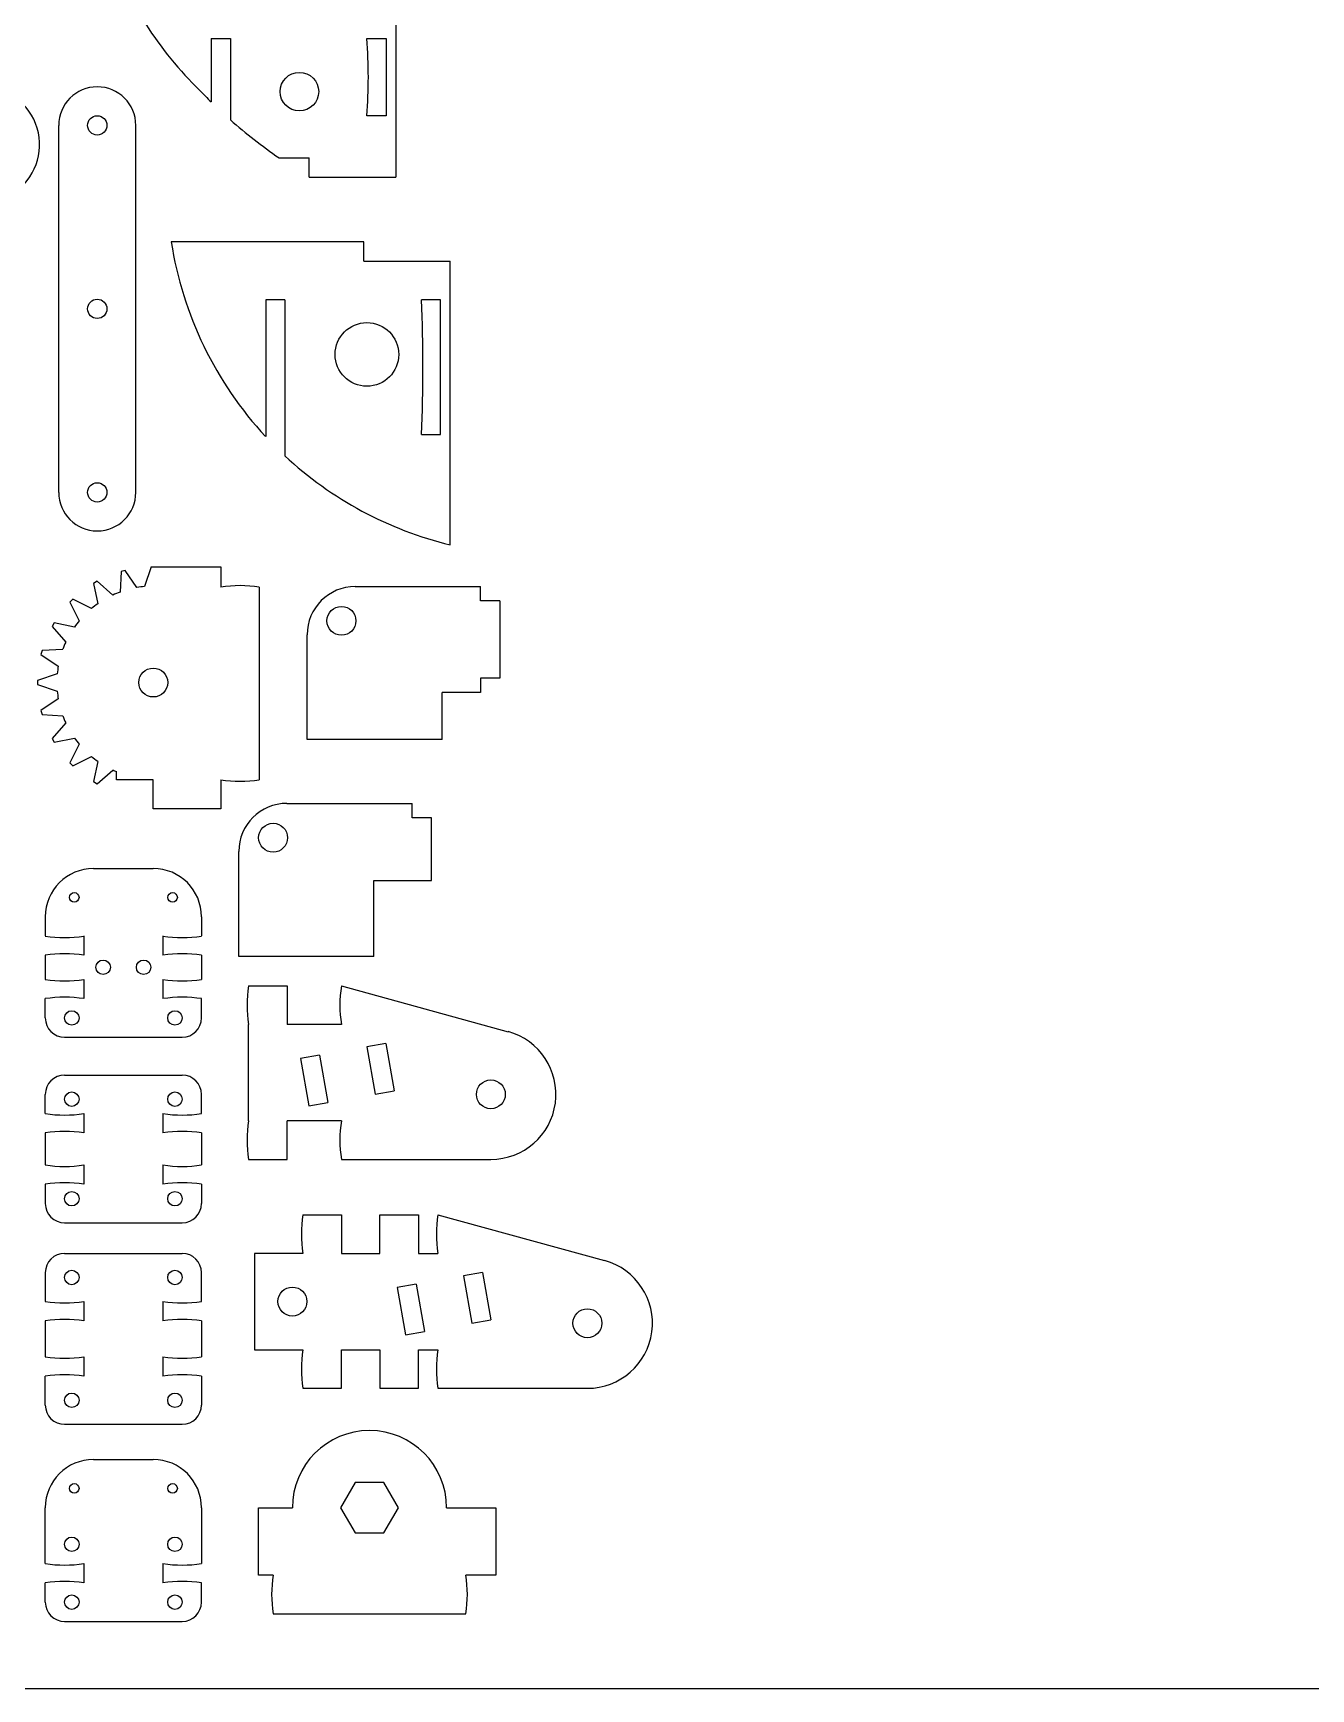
# Model space of a CAD drawing. Header units: millimetres. Extents: x -250 to 250, y -150 to 150.
# Drawn here: x -132.5 to 0, y -150 to 21.8 of the extents above; entities that cross this region are included whole.
import ezdxf

# ---------------------------------------------------------------- set-up
doc = ezdxf.new("R2010")
doc.units = ezdxf.units.MM

msp = doc.modelspace()

# ---------------------------------------------------------------- linework, layer by layer
at = {"color": 7, "linetype": 'Continuous'}
for p, q in [((-94.92, 22.73), (-94.92, 6.86)), ((-114.08, 21.23), (-114.08, 14.67)), ((-114.08, 21.23), (-112.08, 21.23)), ((-112.08, 21.23), (-112.08, 12.81)), ((-97.92, 21.23), (-95.92, 21.23)), ((-95.92, 21.23), (-95.92, 13.23)), ((-129.89, -25.85), (-129.89, 12.23)), ((-121.89, -25.85), (-121.89, 12.23)), ((-95.92, 13.23), (-97.92, 13.23)), ((-107.03, 8.86), (-103.9, 8.86)), ((-103.9, 6.86), (-103.9, 8.86)), ((-103.9, 6.86), (-94.92, 6.86)), ((-98.25, 0.14), (-118.22, 0.14)), ((-98.25, -1.86), (-98.25, 0.14)), ((-98.25, -1.86), (-89.27, -1.86)), ((-89.27, -31.29), (-89.27, -1.86)), ((-108.42, -5.86), (-108.42, -20.06)), ((-106.42, -5.86), (-108.42, -5.86)), ((-106.42, -5.86), (-106.42, -22.06)), ((-90.27, -5.86), (-92.27, -5.86)), ((-90.27, -19.86), (-90.27, -5.86)), ((-92.27, -19.86), (-90.27, -19.86)), ((-123.4, -34.05), (-123.53, -36.2)), ((-122.98, -33.94), (-123.4, -34.05)), ((-121.79, -35.73), (-122.98, -33.94)), ((-120.3, -33.58), (-120.98, -35.62)), ((-120.3, -33.58), (-113.08, -33.58)), ((-113.08, -33.58), (-113.08, -35.68)), ((-125.89, -35.08), (-126.27, -35.3)), ((-126.27, -35.3), (-125.84, -37.41)), ((-124.28, -36.51), (-125.89, -35.08)), ((-109.08, -35.68), (-109.08, -55.68)), ((-99.12, -35.62), (-86.12, -35.62)), ((-86.12, -37.12), (-86.12, -35.62)), ((-128.41, -36.94), (-128.72, -37.25)), ((-128.72, -37.25), (-127.76, -39.18)), ((-126.49, -37.9), (-128.41, -36.94)), ((-84.12, -37.12), (-86.12, -37.12)), ((-84.12, -37.12), (-84.12, -45.12)), ((-130.36, -39.4), (-130.58, -39.77)), ((-128.26, -39.82), (-130.36, -39.4)), ((-130.58, -39.77), (-129.16, -41.38)), ((-104.12, -51.49), (-104.12, -40.62)), ((-131.62, -42.27), (-131.73, -42.69)), ((-131.73, -42.69), (-129.94, -43.87)), ((-129.47, -42.14), (-131.62, -42.27)), ((-130.04, -44.68), (-132.08, -45.36)), ((-132.08, -45.36), (-132.08, -45.8)), ((-132.08, -45.8), (-130.04, -46.48)), ((-84.12, -45.12), (-86.12, -45.12)), ((-86.12, -45.12), (-86.12, -46.62)), ((-129.94, -47.29), (-131.73, -48.48)), ((-90.12, -51.49), (-90.12, -46.62)), ((-86.12, -46.62), (-90.12, -46.62)), ((-131.73, -48.48), (-131.62, -48.9)), ((-131.62, -48.9), (-129.47, -49.03)), ((-129.16, -49.78), (-130.58, -51.39)), ((-130.58, -51.39), (-130.36, -51.77)), ((-130.36, -51.77), (-128.26, -51.34)), ((-90.12, -51.49), (-104.12, -51.49)), ((-127.76, -51.99), (-128.72, -53.91)), ((-128.72, -53.91), (-128.41, -54.22)), ((-128.41, -54.22), (-126.49, -53.26)), ((-125.84, -53.76), (-126.27, -55.86)), ((-125.89, -56.08), (-124.28, -54.66)), ((-123.91, -55.68), (-123.91, -54.82)), ((-126.27, -55.86), (-125.89, -56.08)), ((-120.08, -55.68), (-123.91, -55.68)), ((-120.08, -58.68), (-120.08, -55.68)), ((-113.08, -55.68), (-113.08, -58.68)), ((-106.21, -58.12), (-93.21, -58.12)), ((-93.21, -59.62), (-93.21, -58.12)), ((-113.08, -58.68), (-120.08, -58.68)), ((-91.21, -59.62), (-93.21, -59.62)), ((-91.21, -66.12), (-91.21, -59.62)), ((-111.21, -74), (-111.21, -63.12)), ((-126.28, -64.88), (-120.08, -64.88)), ((-97.21, -66.12), (-91.21, -66.12)), ((-97.21, -74), (-97.21, -66.12)), ((-131.28, -69.88), (-131.28, -71.88)), ((-115.08, -69.88), (-115.08, -71.88)), ((-127.28, -71.88), (-127.28, -73.88)), ((-119.08, -71.88), (-119.08, -73.88)), ((-131.28, -73.88), (-131.28, -76.38)), ((-115.08, -73.88), (-115.08, -76.38)), ((-97.21, -74), (-111.21, -74)), ((-127.28, -76.38), (-127.28, -78.38)), ((-119.08, -76.38), (-119.08, -78.38)), ((-110.19, -77.06), (-106.19, -77.06)), ((-106.19, -77.06), (-106.19, -81.06)), ((-100.56, -77.06), (-83.27, -81.81)), ((-131.28, -80.38), (-131.28, -78.38)), ((-115.08, -80.38), (-115.08, -78.38)), ((-129.28, -82.38), (-117.08, -82.38)), ((-110.19, -91.06), (-110.19, -81.06)), ((-100.56, -81.06), (-106.19, -81.06)), ((-95.94, -83.03), (-97.91, -83.38)), ((-97.91, -83.38), (-97.05, -88.3)), ((-95.94, -83.03), (-95.08, -87.96)), ((-102.84, -84.25), (-104.81, -84.59)), ((-104.81, -84.59), (-103.94, -89.52)), ((-102.84, -84.25), (-101.97, -89.17)), ((-129.28, -86.31), (-117.08, -86.31)), ((-131.28, -90.31), (-131.28, -88.31)), ((-115.08, -90.31), (-115.08, -88.31)), ((-103.94, -89.52), (-101.97, -89.17)), ((-97.05, -88.3), (-95.08, -87.96)), ((-127.28, -90.31), (-127.28, -92.31)), ((-119.08, -90.31), (-119.08, -92.31)), ((-131.28, -92.31), (-131.28, -95.64)), ((-115.08, -92.31), (-115.08, -95.64)), ((-100.56, -91.06), (-106.19, -91.06)), ((-106.19, -95.06), (-106.19, -91.06)), ((-127.28, -95.64), (-127.28, -97.64)), ((-119.08, -95.64), (-119.08, -97.64)), ((-110.19, -95.06), (-106.19, -95.06)), ((-100.56, -95.06), (-85.06, -95.06)), ((-131.28, -97.64), (-131.28, -99.64)), ((-115.08, -97.64), (-115.08, -99.64)), ((-104.57, -100.81), (-100.57, -100.81)), ((-100.57, -100.81), (-100.57, -104.81)), ((-96.57, -100.81), (-92.57, -100.81)), ((-96.57, -104.81), (-96.57, -100.81)), ((-92.57, -100.81), (-92.57, -104.81)), ((-90.55, -100.81), (-73.26, -105.56)), ((-129.28, -101.64), (-117.08, -101.64)), ((-129.28, -104.81), (-117.08, -104.81)), ((-104.57, -104.81), (-109.57, -104.81)), ((-109.57, -104.81), (-109.57, -114.81)), ((-100.57, -104.81), (-96.57, -104.81)), ((-92.57, -104.81), (-90.55, -104.81)), ((-131.28, -106.81), (-131.28, -109.81)), ((-115.08, -109.81), (-115.08, -106.81)), ((-92.82, -108), (-94.79, -108.35)), ((-92.82, -108), (-91.96, -112.92)), ((-85.93, -106.79), (-87.9, -107.13)), ((-87.9, -107.13), (-87.03, -112.06)), ((-85.93, -106.79), (-85.06, -111.71)), ((-127.28, -109.81), (-127.28, -111.81)), ((-119.08, -109.81), (-119.08, -111.81)), ((-94.79, -108.35), (-93.93, -113.27)), ((-131.28, -111.81), (-131.28, -115.55)), ((-115.08, -111.81), (-115.08, -115.55)), ((-93.93, -113.27), (-91.96, -112.92)), ((-87.03, -112.06), (-85.06, -111.71)), ((-109.57, -114.81), (-104.57, -114.81)), ((-100.57, -114.81), (-96.57, -114.81)), ((-100.57, -118.81), (-100.57, -114.81)), ((-96.57, -114.81), (-96.57, -118.81)), ((-92.57, -118.81), (-92.57, -114.81)), ((-92.57, -114.81), (-90.55, -114.81)), ((-127.28, -115.55), (-127.28, -117.55)), ((-119.08, -115.55), (-119.08, -117.55)), ((-131.28, -120.55), (-131.28, -117.55)), ((-115.08, -117.55), (-115.08, -120.55)), ((-104.57, -118.81), (-100.57, -118.81)), ((-96.57, -118.81), (-92.57, -118.81)), ((-90.55, -118.81), (-75.05, -118.81)), ((-129.28, -122.55), (-117.08, -122.55)), ((-126.28, -126.2), (-120.08, -126.2)), ((-99.15, -128.6), (-100.65, -131.2)), ((-96.15, -128.6), (-99.15, -128.6)), ((-94.65, -131.2), (-96.15, -128.6)), ((-131.28, -137), (-131.28, -131.2)), ((-115.08, -131.2), (-115.08, -137)), ((-109.15, -138.2), (-109.15, -131.2)), ((-109.15, -131.2), (-105.65, -131.2)), ((-100.65, -131.2), (-99.15, -133.8)), ((-96.15, -133.8), (-94.65, -131.2)), ((-89.65, -131.2), (-84.55, -131.2)), ((-84.55, -131.2), (-84.55, -138.2)), ((-99.15, -133.8), (-96.15, -133.8)), ((-127.28, -137), (-127.28, -139)), ((-119.08, -137), (-119.08, -139)), ((-131.28, -141), (-131.28, -139)), ((-115.08, -141), (-115.08, -139)), ((-107.65, -138.2), (-109.15, -138.2)), ((-84.55, -138.2), (-87.65, -138.2)), ((-107.65, -142.2), (-87.65, -142.2)), ((-129.28, -143), (-117.08, -143)), ((250, -150), (-250, -150))]:
    msp.add_line(p, q, dxfattribs=at)
for centre, radius in [((-104.92, 15.73), 2), ((-125.89, 12.23), 1), ((-125.89, -6.81), 1), ((-97.92, -11.54), 3.3), ((-125.89, -25.85), 1), ((-100.56, -39.18), 1.5), ((-120.08, -45.58), 1.5), ((-107.65, -61.68), 1.5), ((-128.28, -67.88), 0.5), ((-118.08, -67.88), 0.5), ((-125.28, -75.13), 0.75), ((-121.08, -75.13), 0.75), ((-128.53, -80.38), 0.75), ((-117.83, -80.38), 0.75), ((-85.06, -88.31), 1.5), ((-128.53, -88.81), 0.75), ((-117.83, -88.81), 0.75), ((-128.53, -99.14), 0.75), ((-117.83, -99.14), 0.75), ((-128.53, -107.31), 0.75), ((-117.83, -107.31), 0.75), ((-105.65, -109.81), 1.5), ((-75.05, -112.06), 1.5), ((-128.53, -120.05), 0.75), ((-117.83, -120.05), 0.75), ((-128.28, -129.2), 0.5), ((-118.08, -129.2), 0.5), ((-128.53, -135), 0.75), ((-117.83, -135), 0.75), ((-128.53, -141), 0.75), ((-117.83, -141), 0.75)]:
    msp.add_circle(centre, radius, dxfattribs=at)
for centre, radius, start, end in [((-88.38, 43.53), 38.57, 212.6369, 225.854), ((-151.18, 17.23), 53.41, 355.7048, 4.2952), ((-137.87, 10.23), 6, 155.3757, 90.4005), ((-125.89, 12.23), 4, 0, 180), ((-76.93, 52.51), 53.03, 223.7293, 225.526), ((-76.93, 52.51), 53.03, 228.4808, 235.4115), ((-80.23, 6.08), 38.45, 188.8885, 222.8378), ((-255.52, -12.86), 163.41, 357.5448, 2.4552), ((-80.23, 6.08), 38.45, 227.0579, 256.4081), ((-125.89, -25.85), 4, 180, 0), ((-120.08, -45.58), 10, 95.1636, 99.8364), ((-111.08, -48.94), 13.41, 81.4217, 98.5783), ((-99.12, -40.62), 5, 90, 180), ((-120.08, -45.58), 10, 125.1636, 129.8364), ((-120.08, -45.58), 10, 110.1636, 114.8364), ((-120.08, -45.58), 10, 140.1636, 144.8364), ((-120.08, -45.58), 10, 155.1636, 159.8364), ((-120.08, -45.58), 10, 170.1636, 174.8364), ((-120.08, -45.58), 10, 185.1636, 189.8364), ((-120.08, -45.58), 10, 200.1636, 204.8364), ((-120.08, -45.58), 10, 215.1636, 219.8364), ((-120.08, -45.58), 10, 230.1636, 234.8364), ((-120.08, -45.58), 10, 245.1636, 247.5), ((-111.08, -42.42), 13.41, 261.4217, 278.5783), ((-106.21, -63.12), 5, 90, 180), ((-126.28, -69.88), 5, 90, 180), ((-120.08, -69.88), 5, 360, 90), ((-129.28, -58.63), 13.41, 261.4217, 278.5783), ((-117.08, -58.63), 13.41, 261.4217, 278.5783), ((-129.28, -87.14), 13.41, 81.4217, 98.5783), ((-117.08, -87.14), 13.41, 81.4217, 98.5783), ((-129.28, -63.13), 13.41, 261.4217, 278.5783), ((-117.08, -63.13), 13.41, 261.4217, 278.5783), ((-96.94, -79.06), 13.41, 171.4217, 188.5783), ((-87.31, -79.06), 13.41, 171.4217, 188.5783), ((-129.28, -91.64), 13.41, 81.4217, 98.5783), ((-117.08, -91.64), 13.41, 81.4217, 98.5783), ((-129.28, -80.38), 2, 180, 270), ((-117.08, -80.38), 2, 270, 360), ((-85.06, -88.31), 6.75, 270, 74.6331), ((-129.28, -88.31), 2, 90, 180), ((-117.08, -88.31), 2, 0, 90), ((-129.28, -77.05), 13.41, 261.4217, 278.5783), ((-117.08, -77.05), 13.41, 261.4217, 278.5783), ((-129.28, -105.57), 13.41, 81.4217, 98.5783), ((-117.08, -105.57), 13.41, 81.4217, 98.5783), ((-96.94, -93.06), 13.41, 171.4217, 188.5783), ((-87.31, -93.06), 13.41, 171.4217, 188.5783), ((-129.28, -82.38), 13.41, 261.4217, 278.5783), ((-117.08, -82.38), 13.41, 261.4217, 278.5783), ((-129.28, -110.9), 13.41, 81.4217, 98.5783), ((-117.08, -110.9), 13.41, 81.4217, 98.5783), ((-129.28, -99.64), 2, 180, 270), ((-117.08, -99.64), 2, 270, 0), ((-91.31, -102.81), 13.41, 171.4217, 188.5783), ((-77.29, -102.81), 13.41, 171.4217, 188.5783), ((-129.28, -106.81), 2, 90, 180), ((-117.08, -106.81), 2, 0, 90), ((-75.05, -112.06), 6.75, 270, 74.6348), ((-129.28, -96.55), 13.41, 261.4217, 278.5783), ((-117.08, -96.55), 13.41, 261.4217, 278.5783), ((-129.28, -125.07), 13.41, 81.4217, 98.5783), ((-117.08, -125.07), 13.41, 81.4217, 98.5783), ((-91.31, -116.81), 13.41, 171.4217, 188.5783), ((-77.29, -116.81), 13.41, 171.4217, 188.5783), ((-129.28, -102.29), 13.41, 261.4217, 278.5783), ((-117.08, -102.29), 13.41, 261.4217, 278.5783), ((-129.28, -130.81), 13.41, 81.4217, 98.5783), ((-117.08, -130.81), 13.41, 81.4217, 98.5783), ((-129.28, -120.55), 2, 180, 270), ((-117.08, -120.55), 2, 270, 360), ((-97.65, -131.2), 8, 0, 180), ((-126.28, -131.2), 5, 90, 180), ((-120.08, -131.2), 5, 0, 90), ((-129.28, -123.74), 13.41, 261.4217, 278.5783), ((-117.08, -123.74), 13.41, 261.4217, 278.5783), ((-129.28, -152.26), 13.41, 81.4217, 98.5783), ((-117.08, -152.26), 13.41, 81.4217, 98.5783), ((-94.39, -140.2), 13.41, 171.4217, 188.5783), ((-100.91, -140.2), 13.41, 351.4217, 8.5783), ((-129.28, -141), 2, 180, 270), ((-117.08, -141), 2, 270, 360)]:
    msp.add_arc(centre, radius, start, end, dxfattribs=at)

doc.saveas('drawing.dxf')
